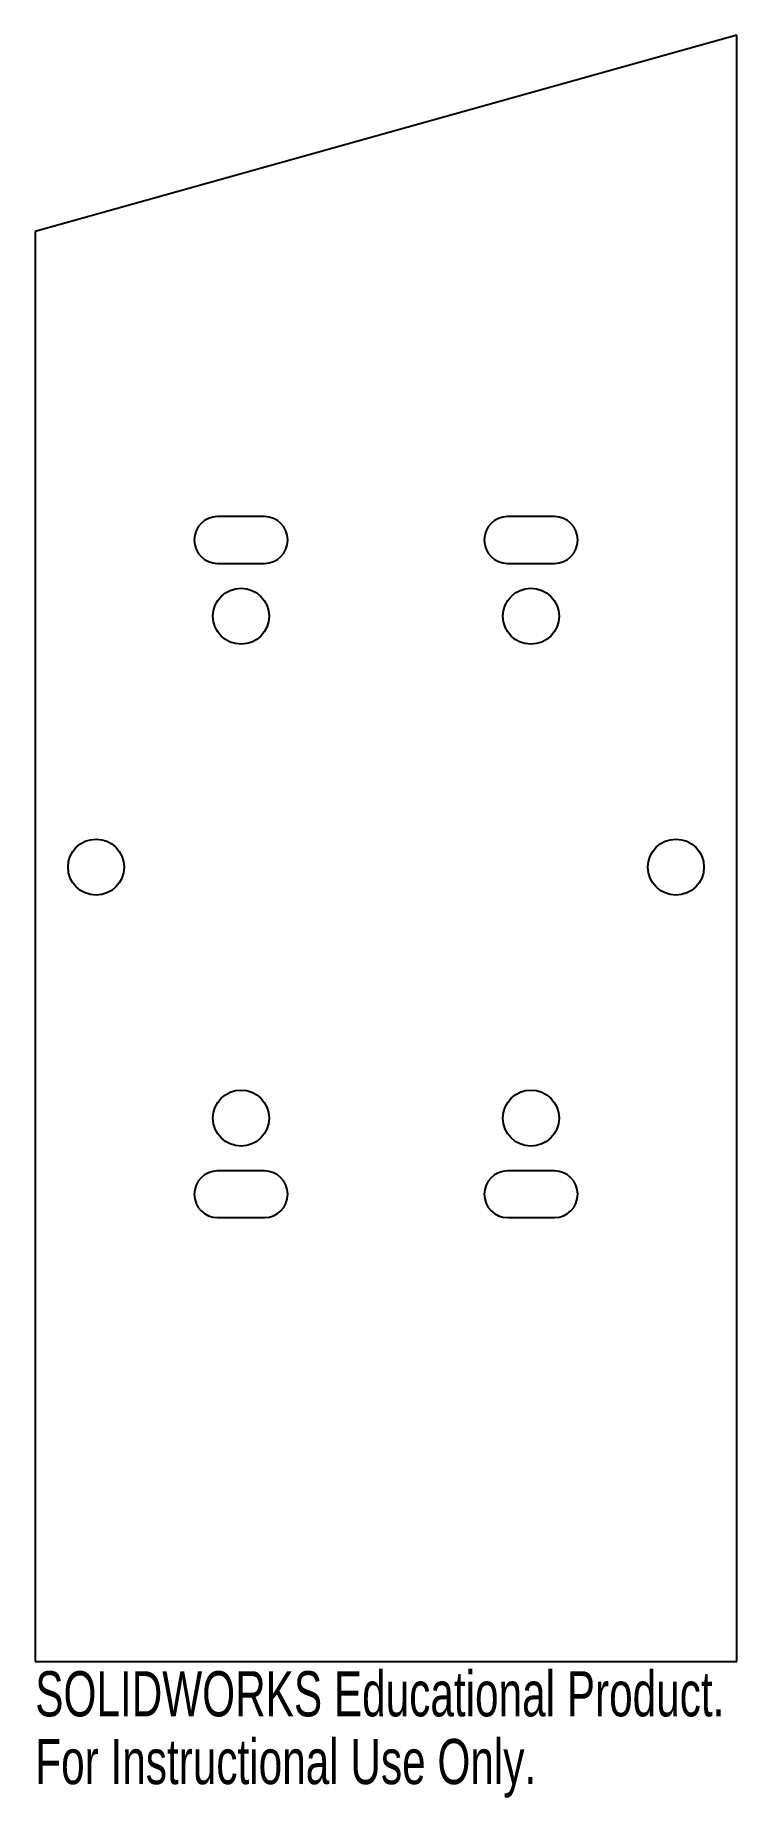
# Model space of a CAD drawing. Header units: millimetres. Extents: x -75 to 0, y -65 to 124.
import ezdxf

# ---------------------------------------------------------------- set-up
doc = ezdxf.new("R2010")
doc.units = ezdxf.units.MM
doc.styles.add('SLDTEXTSTYLE0', font='TXT', dxfattribs={"width": 0.7})

msp = doc.modelspace()

# ---------------------------------------------------------------- linework, layer by layer
at = {"color": 7, "linetype": 'Continuous', "lineweight": 25}
for p, q in [((0, 123.56), (-75, 102.56)), ((0, -50.44), (0, 123.56)), ((-75, 102.56), (-75, -50.44)), ((-50.5, 72.06), (-55.5, 72.06)), ((-19.5, 72.06), (-24.5, 72.06)), ((-55.5, 67.06), (-50.5, 67.06)), ((-24.5, 67.06), (-19.5, 67.06)), ((-50.5, 2.06), (-55.5, 2.06)), ((-19.5, 2.06), (-24.5, 2.06)), ((-55.5, -2.94), (-50.5, -2.94)), ((-24.5, -2.94), (-19.5, -2.94)), ((-75, -50.44), (0, -50.44))]:
    msp.add_line(p, q, dxfattribs=at)
for centre in [(-53, 61.41), (-22, 61.41), (-68.5, 34.56), (-6.5, 34.56), (-53, 7.71), (-22, 7.71)]:
    msp.add_circle(centre, 3, dxfattribs=at)
for centre, start, end in [((-55.5, 69.56), 90, 270), ((-50.5, 69.56), 270, 90), ((-24.5, 69.56), 90, 270), ((-19.5, 69.56), 270, 90), ((-55.5, -0.44), 90, 270), ((-50.5, -0.44), 270, 90), ((-24.5, -0.44), 90, 270), ((-19.5, -0.44), 270, 90)]:
    msp.add_arc(centre, 2.5, start, end, dxfattribs=at)

# ---------------------------------------------------------------- texts
at = {"color": 7, "linetype": 'Continuous', "char_height": 4.8336, "attachment_point": 1, "style": 'SLDTEXTSTYLE0'}
for s, insert in [('SOLIDWORKS Educational Product.', (-75, -51.46)), ('For Instructional Use Only.', (-75, -58.71))]:
    msp.add_mtext(s, dxfattribs=dict(at, insert=insert))

doc.saveas('drawing.dxf')
